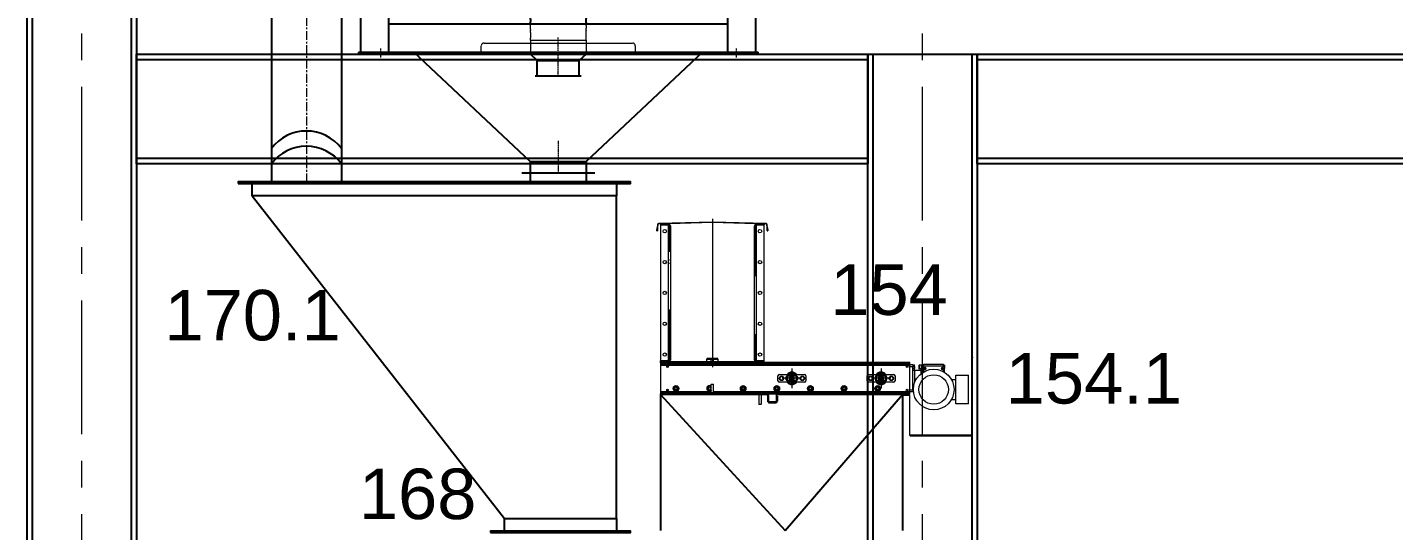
# Model space of a CAD drawing. Header units: millimetres. Extents: x 3220 to 226993, y 817 to 176024.
# Drawn here: x 76428 to 81305, y 43443 to 45237 of the extents above; entities that cross this region are included whole.
import ezdxf

# ---------------------------------------------------------------- set-up
doc = ezdxf.new("R2010")
doc.units = ezdxf.units.MM
for name, pattern in [('AXES', [50.8, 31.75, -6.35, 6.35, -6.35]), ('center_short', [6.875, 4.75, -0.875, 0.375, -0.875]), ('DASHED', [15, 7, -8]), ('hidden_short', [3.125, 2.25, -0.875])]:
    doc.linetypes.add(name, pattern=pattern)
for name, color, linetype, lineweight in [('Axe', 1, 'AXES', 9), ('MACHINE-AXIS', 1, 'center_short', 18), ('MACHINE-HID', 4, 'hidden_short', 18)]:
    doc.layers.add(name, color=color, linetype=linetype, lineweight=lineweight)
for name, color, linetype, lineweight, true_color in [('Mittellinie(DIN)', 7, 'Continuous', 25, 0x3f3f3f), ('Sichtbare Kanten(DIN)', 7, 'Continuous', 50, 0x3f3f3f), ('Sichtbare tangentiale Kanten(DIN)', 7, 'Continuous', 50, 0x3f3f3f), ('Verdeckte Kanten(DIN)', 7, 'DASHED', 35, 0x3f3f3f)]:
    doc.layers.add(name, color=color, linetype=linetype, lineweight=lineweight, true_color=true_color)
doc.layers.add('Repère', color=76, linetype='Continuous')
doc.styles.get("Standard").update_dxf_attribs({"font": 'arial.ttf'})

# ---------------------------------------------------------------- blocks, each defined once
blk = doc.blocks.new('section 9-7')
for points in [[(195, 31980), (195, 21020), (-195, 21020), (-195, 31980)], [(-176, 21020), (-176, 31980), (176, 31980), (176, 21020)], [(2805, 25610), (195, 25610), (195, 26000), (2805, 26000)], [(3195, 26000), (3195, 21020), (2805, 21020), (2805, 26000)], [(2824, 21020), (2824, 26000), (3176, 26000), (3176, 21020)], [(5805, 25610), (3195, 25610), (3195, 26000), (5805, 26000)], [(195, 25981), (2805, 25981), (2805, 25629), (195, 25629)], [(3195, 25981), (5805, 25981), (5805, 25629), (3195, 25629)]]:
    blk.add_lwpolyline(points, close=True)
at = {"layer": 'Axe', "ltscale": 15}
for p, q in [((3000, -500), (3000, 32505.5)), ((0, -500), (0, 32000))]:
    blk.add_line(p, q, dxfattribs=at)
blk = doc.blocks.new('TKF 300 2000 R')
at = {"layer": 'Mittellinie(DIN)', "color": 1, "lineweight": 0, "ltscale": 23.990969}
blk.add_line((0, 514), (0, -15), dxfattribs=at)
at = {"layer": 'Sichtbare Kanten(DIN)', "color": 5, "lineweight": 0}
for p, q in [((-196.2, 493.3), (-197.3, 481.1)), ((-194.2, 493.2), (-195.3, 480.9)), ((-0.1, 502), (-192.3, 497)), ((-0.1, 500), (-192.3, 495)), ((-185, 495), (-156, 495)), ((-185, 495), (-185, 492)), ((-185, 492), (-156, 492)), ((-185, 491.9), (-156, 491.9)), ((-185, 491.9), (-185, 7.1)), ((-156, 495), (-156, 492)), ((-156, 491.9), (-156, 489)), ((-156, 489), (-150, 489)), ((-150, 489), (-150, 10)), ((192.3, 497), (0.1, 502)), ((192.3, 495), (0.1, 500)), ((156, 489), (150, 489)), ((150, 10), (150, 489)), ((156, 495), (185, 495)), ((156, 495), (156, 492)), ((156, 492), (185, 492)), ((156, 489), (156, 491.9)), ((156, 491.9), (185, 491.9)), ((185, 495), (185, 492)), ((185, 7.1), (185, 491.9)), ((195.3, 480.9), (194.2, 493.2)), ((197.3, 481.1), (196.2, 493.3)), ((-198.2, 471.1), (-197.3, 481.1)), ((-198.2, 471.1), (-196.2, 470.9)), ((-195.3, 480.9), (-196.2, 470.9)), ((196.2, 470.9), (195.3, 480.9)), ((196.2, 470.9), (198.2, 471.1)), ((197.3, 481.1), (198.2, 471.1)), ((-156, 7.1), (-185, 7.1)), ((-185, 7), (-156, 7)), ((-185, 4), (-185, 7)), ((-185, 4), (-156, 4)), ((185, 4), (-185, 4)), ((-185, 0), (-185, 4)), ((-156, 10), (-156, 7.1)), ((-156, 10), (-150, 10)), ((-156, 4), (-156, 7)), ((20, 16), (-20, 16)), ((-20, 16), (-20, 13.3)), ((-20, 13.3), (20, 13.3)), ((-20, 4), (-20, 13.3)), ((20, 4), (-20, 4)), ((20, 13.3), (20, 16)), ((20, 13.3), (20, 4)), ((156, 10), (150, 10)), ((156, 7.1), (156, 10)), ((185, 7.1), (156, 7.1)), ((156, 7), (185, 7)), ((156, 4), (156, 7)), ((156, 4), (185, 4)), ((185, 4), (185, 7)), ((185, 0), (185, 4)), ((-185, 0), (185, 0))]:
    blk.add_line(p, q, dxfattribs=at)
for centre in [(-170, 469.5), (170, 469.5), (-170, 359.5), (170, 359.5), (-170, 249.5), (170, 249.5), (-170, 139.5), (170, 139.5), (-170, 29.5), (170, 29.5)]:
    blk.add_circle(centre, 6, dxfattribs=at)
for centre, radius, start, end in [((-192.2, 493), 4, 91.5, 175), ((-192.2, 493), 2, 91.5, 175), ((-156, 489), 6, 0, 90), ((-156, 489), 3, 0, 90), ((0, 498), 4, 88.5, 91.5), ((0, 498), 2, 88.5, 91.5), ((156, 489), 6, 90, 180), ((156, 489), 3, 90, 180), ((192.2, 493), 4, 5, 88.5), ((192.2, 493), 2, 5, 88.5), ((-156, 10), 6, 270, 0), ((-156, 10), 3, 270, 0), ((156, 10), 6, 180, 270), ((156, 10), 3, 180, 270)]:
    blk.add_arc(centre, radius, start, end, dxfattribs=at)
at = {"layer": 'Sichtbare tangentiale Kanten(DIN)', "color": 5, "lineweight": 0}
for p, q in [((-194.2, 493.2), (-196.2, 493.3)), ((-192.3, 495), (-192.3, 497)), ((-156, 10), (-156, 489)), ((-0.1, 500), (-0.1, 502)), ((0.1, 500), (0.1, 502)), ((156, 489), (156, 10)), ((192.3, 495), (192.3, 497)), ((194.2, 493.2), (196.2, 493.3)), ((-195.3, 480.9), (-197.3, 481.1)), ((197.3, 481.1), (195.3, 480.9))]:
    blk.add_line(p, q, dxfattribs=at)
at = {"layer": 'Verdeckte Kanten(DIN)', "color": 5, "lineweight": 0, "ltscale": 0.571309}
for p, q in [((-176, 492), (-176, 495)), ((-164, 492), (-164, 495)), ((164, 492), (164, 495)), ((176, 492), (176, 495)), ((-150, 366), (-153, 366)), ((-150, 354), (-153, 354)), ((150, 366), (153, 366)), ((150, 354), (153, 354)), ((-176, 7), (-176, 4)), ((-164, 7), (-164, 4)), ((164, 7), (164, 4)), ((176, 7), (176, 4))]:
    blk.add_line(p, q, dxfattribs=at)
at = {"layer": 'Verdeckte Kanten(DIN)', "color": 5, "lineweight": 0, "ltscale": 0.38097}
for p, q in [((-175, 495.5), (-175, 497.5)), ((-165, 495.7), (-165, 497.7)), ((165, 495.7), (165, 497.7)), ((175, 495.5), (175, 497.5))]:
    blk.add_line(p, q, dxfattribs=at)
at = {"layer": 'Verdeckte Kanten(DIN)', "color": 5, "lineweight": 0, "ltscale": 25.748535}
for p, q in [((-153, 10), (-153, 489)), ((153, 489), (153, 10))]:
    blk.add_line(p, q, dxfattribs=at)
at = {"layer": 'Verdeckte Kanten(DIN)', "color": 5, "lineweight": 0, "ltscale": 0.761779}
for p, q in [((-175, 0), (-175, 4)), ((-165, 0), (-165, 4)), ((-5, 0), (-5, 4)), ((5, 0), (5, 4)), ((165, 0), (165, 4)), ((175, 0), (175, 4))]:
    blk.add_line(p, q, dxfattribs=at)
at = {"layer": 'Verdeckte Kanten(DIN)', "color": 5, "lineweight": 0, "ltscale": 1.104296}
for p, q in [((-4.5, 11.9), (-8.6, 16)), ((4.5, 11.9), (8.6, 16))]:
    blk.add_line(p, q, dxfattribs=at)
at = {"layer": 'Verdeckte Kanten(DIN)', "color": 5, "lineweight": 0, "ltscale": 2.692601}
blk.add_line((-4.5, 11.9), (4.5, 11.9), dxfattribs=at)
at = {"layer": 'Verdeckte Kanten(DIN)', "color": 5, "lineweight": 0, "ltscale": 1.50461}
for p, q in [((-4.5, 4), (-4.5, 11.9)), ((4.5, 4), (4.5, 11.9))]:
    blk.add_line(p, q, dxfattribs=at)
blk = doc.blocks.new('102 g')
blk.add_blockref('TKF 300 2000 R', (0, 0))
blk = doc.blocks.new('126 gaine')
blk.add_blockref('102 g', (0, 0))
blk = doc.blocks.new('154 gaine')
blk.add_blockref('126 gaine', (0, 0))
blk = doc.blocks.new('300x650 for TKF 300 F')
at = {"layer": 'Sichtbare Kanten(DIN)', "color": 6, "lineweight": 0}
for p, q in [((-605, 98), (-600, 98)), ((-605, 98), (-605, 95)), ((-600, 95), (-600, 98)), ((-600, 98), (-90, 98)), ((-90, 98), (-85, 98)), ((-90, 98), (-90, 95)), ((-85, 95), (-85, 98)), ((138.5, 115.5), (137, 115.5)), ((137, 112.5), (137, 115.5)), ((137, 112.5), (138.5, 112.5)), ((137, 112.5), (137, -161.5)), ((138.5, 115.5), (138.5, 112.5)), ((138.5, -161.5), (138.5, 112.5)), ((-975, 95), (-970, 95)), ((-975, 95), (-975, 91)), ((-970, 91), (-975, 91)), ((-975, 91), (-975, 87)), ((-975, 87), (-85, 87)), ((-975, 87), (-975, -7)), ((-970, 91), (-970, 95)), ((-970, 95), (-90, 95)), ((-970, 91), (-90, 91)), ((-600, 95), (-90, 95)), ((-551, 53.5), (-461, 53.5)), ((-518.5, 49.5), (-493.5, 49.5)), ((-506, 74.5), (-506, 5.5)), ((-233, 53.5), (-143, 53.5)), ((-200.5, 49.5), (-175.5, 49.5)), ((-188, 74.5), (-188, 5.5)), ((-97, 84.2), (-94.2, 84.2)), ((-94.2, 84.2), (-93.5, 84.6)), ((-90, 95), (-90, 91)), ((-90, 95), (-85, 95)), ((-85, 95), (-90, 95)), ((-85, 91), (-90, 91)), ((-85, 91), (-85, 95)), ((-85, 87), (-85, 91)), ((-75, 87.5), (-85, 87.5)), ((-85, -7), (-85, 87)), ((-85, 82.5), (-75, 82.5)), ((-75, 87.5), (-75, 82.5)), ((-75, 87.5), (-68, 87.5)), ((-75, -2.5), (-75, 82.5)), ((-75, 81.9), (-68, 81.9)), ((-68, 75.6), (-75, 75.6)), ((-68, 67.7), (-75, 67.7)), ((-75, 12.3), (-75, 67.7)), ((-68, 81.9), (-68, 87.5)), ((-68, 81.9), (-68, 75.6)), ((-68, 67.7), (-68, 75.6)), ((-68, 69), (-45, 69)), ((-68, 67.7), (-68, 25.1)), ((-53, 85.7), (-53, 74.3)), ((-52.2, 86.5), (-52.2, 73.5)), ((-45, 86.5), (-52.2, 86.5)), ((-45, 73.5), (-52.2, 73.5)), ((-39, 87), (-45, 87)), ((-45, 86.3), (-45, 87)), ((-45, 86.3), (-45, 75.1)), ((-39, 86.3), (-45, 86.3)), ((-45, 75.1), (-45, 72.3)), ((-39, 75.1), (-45, 75.1)), ((-39, 72.3), (-45, 72.3)), ((-45, 56.8), (-45, 72.3)), ((-35.5, 87), (-39, 87)), ((-39, 86.3), (-39, 87)), ((-39, 86.3), (-39, 75.1)), ((-39, 75.3), (-26.5, 75.3)), ((-39, 75.1), (-39, 72.3)), ((-35.5, 90), (35.5, 90)), ((-35.5, 85), (-35.5, 90)), ((-35.5, 85), (35.5, 85)), ((-35.5, 78.5), (-35.5, 85)), ((-35.5, 78.5), (-30, 78.5)), ((-35.5, 65), (-35.5, 71.5)), ((-30, 71.5), (-35.5, 71.5)), ((-35.5, 63.2), (-35.5, 65)), ((-35.5, 65), (-32.1, 65)), ((26.5, 75.3), (39, 75.3)), ((30, 78.5), (35.5, 78.5)), ((35.5, 71.5), (30, 71.5)), ((32.1, 65), (35.5, 65)), ((35.5, 85), (35.5, 90)), ((39, 87), (35.5, 87)), ((35.5, 78.5), (35.5, 85)), ((35.5, 65), (35.5, 71.5)), ((35.5, 63.2), (35.5, 65)), ((39, 87), (39, 75.3)), ((39, 61.1), (39, 75.3)), ((78.7, 51.5), (124, 51.5)), ((78.7, -51.5), (78.7, 51.5)), ((124, -51.5), (124, 51.5)), ((-793.2, 19.2), (-794, 18.5)), ((-786, 18.5), (-794, 18.5)), ((-794, -11), (-794, 18.5)), ((-793.2, 19.2), (-786.8, 19.2)), ((-786.8, 19.2), (-786, 18.5)), ((-786, -11), (-786, 18.5)), ((-556, 31.5), (-556, 48.5)), ((-461, 26.5), (-551, 26.5)), ((-471.5, 40), (-540.5, 40)), ((-493.5, 30.5), (-518.5, 30.5)), ((-506.6, 35.8), (-506.6, 36.4)), ((-505.4, 36.4), (-505.4, 35.8)), ((-456, 48.5), (-456, 31.5)), ((-238, 31.5), (-238, 48.5)), ((-143, 26.5), (-233, 26.5)), ((-153.5, 40), (-222.5, 40)), ((-175.5, 30.5), (-200.5, 30.5)), ((-188.6, 35.8), (-188.6, 36.4)), ((-187.4, 36.4), (-187.4, 35.8)), ((-138, 48.5), (-138, 31.5)), ((-75, 12.3), (-71.5, 12.3)), ((-75, 4.4), (-72.4, 4.4)), ((62.9, 36), (78.7, 36)), ((-975, -7), (-794, -7)), ((-975, -7), (-975, -11)), ((-975, -11), (-970, -11)), ((-975, -11), (-975, -15)), ((-596, -15), (-975, -15)), ((-975, -18), (-975, -15)), ((-975, -18), (-596, -18)), ((-970, -15), (-970, -11)), ((-970, -11), (-90, -11)), ((-970, -15), (-90, -15)), ((-786, -7), (-85, -7)), ((-623.2, -18.2), (-624, -19)), ((-616, -19), (-624, -19)), ((-624, -19), (-624, -52.5)), ((-623.2, -18.2), (-616.8, -18.2)), ((-616.8, -18.2), (-616, -19)), ((-616, -19), (-616, -52.5)), ((-593, -21), (-593, -44)), ((-590, -44), (-593, -44)), ((-561, -13), (-591, -13)), ((-591, -13), (-591, -43)), ((-591, -43), (-561, -43)), ((-590, -21), (-590, -44)), ((-590, -44), (-564, -44)), ((-590, -44), (-590, -47)), ((-590, -47), (-564, -47)), ((-564, -47), (-564, -44)), ((-561, -43), (-561, -13)), ((-557, -18), (-561, -18)), ((-558, -24), (-561, -24)), ((-561, -24), (-561, -41)), ((-561, -41), (-558, -41)), ((-558, -24), (-558, -41)), ((-557, -18), (-557, -15)), ((-557, -15), (-90, -15)), ((-557, -18), (-90, -18)), ((-111.5, -18), (-111.5, -19.5)), ((-108.5, -19.5), (-111.5, -19.5)), ((-108.5, -19.5), (-108.5, -18)), ((-88, -18), (-108.5, -18)), ((-108.5, -19.5), (-88, -19.5)), ((-94.2, -4.2), (-97, -4.2)), ((-94.2, -4.2), (-93.5, -4.6)), ((-90, -11), (-90, -15)), ((-90, -11), (-85, -11)), ((-85, -15), (-90, -15)), ((-90, -15), (-85, -15)), ((-90, -15), (-90, -18)), ((-85, -18), (-88, -18)), ((-86.5, -21), (-86.5, -161.5)), ((-75, -2.5), (-85, -2.5)), ((-85, -11), (-85, -7)), ((-85, -7.5), (-75, -7.5)), ((-85, -15), (-85, -11)), ((-85, -18), (-85, -15)), ((-85, -161.5), (-85, -21)), ((-72.5, -1.9), (-75, -1.9)), ((-75, -2.5), (-75, -7.5)), ((-72.1, -7.5), (-75, -7.5)), ((78.7, -36.1), (62.9, -36.1)), ((-624, -52.5), (-616, -52.5)), ((-623.2, -53.2), (-624, -52.5)), ((-616.8, -53.2), (-623.2, -53.2)), ((-616.8, -53.2), (-616, -52.5)), ((124, -51.5), (78.7, -51.5)), ((135.5, -163), (-83.5, -163)), ((-83.5, -164.5), (135.5, -164.5))]:
    blk.add_line(p, q, dxfattribs=at)
for centre, radius in [((-950, 82), 3), ((-95, 82), 3), ((0, 0), 72.5), ((0, 0), 52.5), ((-950, -2), 3), ((-920, 4), 10), ((-920, 4), 7.8), ((-920, 4), 5), ((-920, 4), 4.08), ((-800, 4), 5), ((-800, 4), 4.08), ((-680, 4), 10), ((-680, 4), 7.8), ((-680, 4), 5), ((-680, 4), 4.08), ((-560, 4), 10), ((-560, 4), 7.8), ((-560, 4), 5), ((-560, 4), 4.08), ((-543, 40), 8), ((-506, 40), 6), ((-506, 40), 5.39), ((-506, 40), 5.3), ((-506, 40), 4.45), ((-506, 40), 4.2), ((-469, 40), 8), ((-440, 4), 10), ((-440, 4), 7.8), ((-440, 4), 5), ((-440, 4), 4.08), ((-320, 4), 10), ((-320, 4), 7.8), ((-320, 4), 5), ((-320, 4), 4.08), ((-225, 40), 8), ((-200, 4), 10), ((-200, 4), 7.8), ((-200, 4), 5), ((-200, 4), 4.08), ((-188, 40), 6), ((-188, 40), 5.39), ((-188, 40), 5.3), ((-188, 40), 4.45), ((-188, 40), 4.2), ((-151, 40), 8), ((-95, -2), 3)]:
    blk.add_circle(centre, radius, dxfattribs=at)
for centre, radius, start, end in [((-551, 48.5), 5, 90, 180), ((-518.5, 40), 9.5, 90, 270), ((-506, 40), 17.8, 149.3519, 210.6481), ((-506, 40), 22, 37.8529, 142.1471), ((-506, 40), 16.8, 145.8542, 214.1458), ((-506, 40), 17.8, 49.3257, 130.6743), ((-506, 40), 16.8, 53.7041, 126.2959), ((-493.5, 40), 9.5, 270, 90), ((-506, 40), 16.8, 325.8542, 34.1458), ((-506, 40), 17.8, 329.3519, 30.6481), ((-461, 48.5), 5, 0, 90), ((-233, 48.5), 5, 90, 180), ((-200.5, 40), 9.5, 90, 270), ((-188, 40), 17.8, 149.3519, 210.6481), ((-188, 40), 22, 37.8529, 142.1471), ((-188, 40), 16.8, 145.8542, 214.1458), ((-188, 40), 17.8, 49.3257, 130.6743), ((-188, 40), 16.8, 53.7041, 126.2959), ((-175.5, 40), 9.5, 270, 90), ((-188, 40), 16.8, 325.8542, 34.1458), ((-188, 40), 17.8, 329.3519, 30.6481), ((-143, 48.5), 5, 0, 90), ((-52.2, 85.7), 0.8, 90, 180), ((-52.2, 74.3), 0.8, 180, 270), ((-30, 75), 3.5, 270, 90), ((30, 75), 3.5, 90, 270), ((-800, 4), 10, 53.1301, 306.8699), ((-800, 4), 7.8, 39.7151, 320.2849), ((-551, 31.5), 5, 180, 270), ((-543, 40), 6.5, 128.0036, 188.0036), ((-543, 40), 6.5, 188.0036, 248.0036), ((-543, 40), 6.5, 68.0036, 128.0036), ((-543, 40), 6.5, 248.0036, 308.0036), ((-543, 40), 6.5, 8.0036, 68.0036), ((-543, 40), 6.5, 308.0036, 8.0036), ((-506, 40), 22, 217.8529, 322.1471), ((-506, 40), 17.8, 229.3257, 310.6743), ((-506, 40), 16.8, 233.7041, 306.2959), ((-506, 40), 8.5, 120, 180), ((-506, 40), 8.5, 180, 240), ((-506, 40), 8.5, 60, 120), ((-506, 40), 8.5, 240, 300), ((-506, 40), 3.9, 278.8499, 261.1501), ((-506, 36.4), 0.6, 0, 180), ((-506, 40), 8.5, 0, 60), ((-506, 40), 8.5, 300, 0), ((-469, 40), 6.5, 132.7032, 192.7032), ((-469, 40), 6.5, 192.7032, 252.7032), ((-469, 40), 6.5, 72.7032, 132.7032), ((-469, 40), 6.5, 252.7032, 312.7032), ((-469, 40), 6.5, 12.7032, 72.7032), ((-469, 40), 6.5, 312.7032, 12.7032), ((-461, 31.5), 5, 270, 0), ((-233, 31.5), 5, 180, 270), ((-225, 40), 6.5, 128.0036, 188.0036), ((-225, 40), 6.5, 188.0036, 248.0036), ((-225, 40), 6.5, 68.0036, 128.0036), ((-225, 40), 6.5, 248.0036, 308.0036), ((-225, 40), 6.5, 8.0036, 68.0036), ((-225, 40), 6.5, 308.0036, 8.0036), ((-188, 40), 22, 217.8529, 322.1471), ((-188, 40), 17.8, 229.3257, 310.6743), ((-188, 40), 16.8, 233.7041, 306.2959), ((-188, 40), 8.5, 120, 180), ((-188, 40), 8.5, 180, 240), ((-188, 40), 8.5, 60, 120), ((-188, 40), 8.5, 240, 300), ((-188, 40), 3.9, 278.8499, 261.1501), ((-188, 36.4), 0.6, 0, 180), ((-188, 40), 8.5, 0, 60), ((-188, 40), 8.5, 300, 0), ((-151, 40), 6.5, 132.7032, 192.7032), ((-151, 40), 6.5, 192.7032, 252.7032), ((-151, 40), 6.5, 72.7032, 132.7032), ((-151, 40), 6.5, 252.7032, 312.7032), ((-151, 40), 6.5, 12.7032, 72.7032), ((-151, 40), 6.5, 312.7032, 12.7032), ((-143, 31.5), 5, 270, 0), ((-596, -21), 6, 0, 90), ((-596, -21), 3, 0, 90), ((-564, -41), 6, 270, 0), ((-564, -41), 3, 270, 0), ((-88, -21), 3, 0, 90), ((-88, -21), 1.5, 0, 90), ((-83.5, -161.5), 3, 180, 270), ((-83.5, -161.5), 1.5, 180, 270), ((135.5, -161.5), 3, 270, 0), ((135.5, -161.5), 1.5, 270, 0)]:
    blk.add_arc(centre, radius, start, end, dxfattribs=at)
for points, weights in [([(-506.5, 49.5), (-508.5, 48.4), (-510.2, 47.4)], [1.02164790776, 1.04052166837, 1]), ([(-501.7, 47.4), (-503.5, 48.4), (-505.4, 49.5)], [1, 1.04052166837, 1.02164790776]), ([(-188.5, 49.5), (-190.5, 48.4), (-192.2, 47.4)], [1.02164790776, 1.04052166837, 1]), ([(-183.7, 47.4), (-185.5, 48.4), (-187.4, 49.5)], [1, 1.04052166837, 1.02164790776]), ([(-96.5, 84.6), (-95.5, 84.6), (-94.4, 84.9)], [1.076740384, 1.07212332013, 1.03255331883]), ([(-928.5, 8.9), (-924.2, 11.4), (-920, 13.8)], [1, 1.15470053838, 1]), ([(-928.5, -0.9), (-928.5, 4), (-928.5, 8.9)], [1, 1.15470053838, 1]), ([(-920, 13.8), (-915.7, 11.4), (-911.5, 8.9)], [1, 1.15470053838, 1]), ([(-911.5, 8.9), (-911.5, 4), (-911.5, -0.9)], [1, 1.15470053838, 1]), ([(-808.5, 8.9), (-804.2, 11.4), (-800, 13.8)], [1, 1.15470053838, 1]), ([(-808.5, -0.9), (-808.5, 4), (-808.5, 8.9)], [1, 1.15470053838, 1]), ([(-800, 13.8), (-796.8, 12), (-794, 10.3)], [1, 1.11119240463, 1.06254372562]), ([(-688.5, 8.9), (-684.2, 11.4), (-680, 13.8)], [1, 1.15470053838, 1]), ([(-688.5, -0.9), (-688.5, 4), (-688.5, 8.9)], [1, 1.15470053838, 1]), ([(-680, 13.8), (-675.7, 11.4), (-671.5, 8.9)], [1, 1.15470053838, 1]), ([(-671.5, 8.9), (-671.5, 4), (-671.5, -0.9)], [1, 1.15470053838, 1]), ([(-568.5, 8.9), (-564.2, 11.4), (-560, 13.8)], [1, 1.15470053838, 1]), ([(-568.5, -0.9), (-568.5, 4), (-568.5, 8.9)], [1, 1.15470053838, 1]), ([(-560, 13.8), (-555.8, 11.4), (-551.5, 8.9)], [1, 1.15470053838, 1]), ([(-551.5, 8.9), (-551.5, 4), (-551.5, -0.9)], [1, 1.15470053838, 1]), ([(-549.9, 42.8), (-548.3, 44), (-547, 45.1)], [1, 1.0379548493, 1]), ([(-549.4, 39.1), (-549.6, 40.8), (-549.9, 42.8)], [1, 1.0379548493, 1]), ([(-548.9, 35.4), (-549.1, 37.4), (-549.4, 39.1)], [1, 1.0379548493, 1]), ([(-545.4, 34), (-547, 34.6), (-548.9, 35.4)], [1, 1.0379548493, 1]), ([(-547, 45.1), (-545.6, 46.2), (-544, 47.4)], [1, 1.0379548493, 1]), ([(-541.9, 32.6), (-543.8, 33.3), (-545.4, 34)], [1, 1.0379548493, 1]), ([(-544, 47.4), (-542.1, 46.7), (-540.5, 46)], [1, 1.0379548493, 1]), ([(-539, 34.9), (-540.3, 33.8), (-541.9, 32.6)], [1, 1.0379548493, 1]), ([(-540.5, 46), (-538.9, 45.4), (-537, 44.6)], [1, 1.0379548493, 1]), ([(-536, 37.2), (-537.6, 36), (-539, 34.9)], [1, 1.0379548493, 1]), ([(-537, 44.6), (-536.8, 42.6), (-536.5, 40.9)], [1, 1.0379548493, 1]), ([(-536.5, 40.9), (-536.3, 39.2), (-536, 37.2)], [1, 1.0379548493, 1]), ([(-510.2, 47.4), (-512.2, 46.2), (-514.5, 44.9)], [1, 1.04596848978, 1.01550081983]), ([(-514.5, 44.9), (-514.5, 42.3), (-514.5, 40)], [1.01550081983, 1.04596848978, 1]), ([(-514.5, 40), (-514.5, 37.7), (-514.5, 35.1)], [1, 1.04596848978, 1.01550081983]), ([(-514.5, 35.1), (-512.2, 33.8), (-510.2, 32.6)], [1.01550081983, 1.04596848978, 1]), ([(-510.2, 32.6), (-508.5, 31.6), (-506.5, 30.5)], [1, 1.04052166837, 1.02164790776]), ([(-505.4, 30.5), (-503.5, 31.6), (-501.7, 32.6)], [1.02164790776, 1.04052166837, 1]), ([(-497.5, 44.9), (-499.7, 46.2), (-501.7, 47.4)], [1.01550081983, 1.04596848978, 1]), ([(-501.7, 32.6), (-499.7, 33.8), (-497.5, 35.1)], [1, 1.04596848978, 1.01550081983]), ([(-497.5, 40), (-497.5, 42.3), (-497.5, 44.9)], [1, 1.04596848978, 1.01550081983]), ([(-497.5, 35.1), (-497.5, 37.7), (-497.5, 40)], [1.01550081983, 1.04596848978, 1]), ([(-476.1, 42.2), (-474.6, 43.6), (-473.4, 44.8)], [1, 1.0379548493, 1]), ([(-475.3, 38.6), (-475.7, 40.3), (-476.1, 42.2)], [1, 1.0379548493, 1]), ([(-474.5, 34.9), (-474.9, 36.9), (-475.3, 38.6)], [1, 1.0379548493, 1]), ([(-470.9, 33.8), (-472.6, 34.3), (-474.5, 34.9)], [1, 1.0379548493, 1]), ([(-473.4, 44.8), (-472.1, 46), (-470.6, 47.3)], [1, 1.0379548493, 1]), ([(-467.3, 32.7), (-469.2, 33.3), (-470.9, 33.8)], [1, 1.0379548493, 1]), ([(-470.6, 47.3), (-468.7, 46.7), (-467, 46.2)], [1, 1.0379548493, 1]), ([(-464.5, 35.2), (-465.8, 34), (-467.3, 32.7)], [1, 1.0379548493, 1]), ([(-467, 46.2), (-465.4, 45.7), (-463.4, 45.1)], [1, 1.0379548493, 1]), ([(-461.8, 37.8), (-463.3, 36.4), (-464.5, 35.2)], [1, 1.0379548493, 1]), ([(-463.4, 45.1), (-463, 43.1), (-462.6, 41.4)], [1, 1.0379548493, 1]), ([(-462.6, 41.4), (-462.2, 39.7), (-461.8, 37.8)], [1, 1.0379548493, 1]), ([(-448.5, 8.9), (-444.2, 11.4), (-440, 13.8)], [1, 1.15470053838, 1]), ([(-448.5, -0.9), (-448.5, 4), (-448.5, 8.9)], [1, 1.15470053838, 1]), ([(-440, 13.8), (-435.8, 11.4), (-431.5, 8.9)], [1, 1.15470053838, 1]), ([(-431.5, 8.9), (-431.5, 4), (-431.5, -0.9)], [1, 1.15470053838, 1]), ([(-328.5, 8.9), (-324.2, 11.4), (-320, 13.8)], [1, 1.15470053838, 1]), ([(-328.5, -0.9), (-328.5, 4), (-328.5, 8.9)], [1, 1.15470053838, 1]), ([(-320, 13.8), (-315.8, 11.4), (-311.5, 8.9)], [1, 1.15470053838, 1]), ([(-311.5, 8.9), (-311.5, 4), (-311.5, -0.9)], [1, 1.15470053838, 1]), ([(-231.9, 42.8), (-230.3, 44), (-229, 45.1)], [1, 1.0379548493, 1]), ([(-231.4, 39.1), (-231.6, 40.8), (-231.9, 42.8)], [1, 1.0379548493, 1]), ([(-230.9, 35.4), (-231.1, 37.4), (-231.4, 39.1)], [1, 1.0379548493, 1]), ([(-227.4, 34), (-229, 34.6), (-230.9, 35.4)], [1, 1.0379548493, 1]), ([(-229, 45.1), (-227.6, 46.2), (-226, 47.4)], [1, 1.0379548493, 1]), ([(-223.9, 32.6), (-225.8, 33.3), (-227.4, 34)], [1, 1.0379548493, 1]), ([(-226, 47.4), (-224.1, 46.7), (-222.5, 46)], [1, 1.0379548493, 1]), ([(-221, 34.9), (-222.3, 33.8), (-223.9, 32.6)], [1, 1.0379548493, 1]), ([(-222.5, 46), (-220.9, 45.4), (-219, 44.6)], [1, 1.0379548493, 1]), ([(-218, 37.2), (-219.6, 36), (-221, 34.9)], [1, 1.0379548493, 1]), ([(-219, 44.6), (-218.8, 42.6), (-218.5, 40.9)], [1, 1.0379548493, 1]), ([(-218.5, 40.9), (-218.3, 39.2), (-218, 37.2)], [1, 1.0379548493, 1]), ([(-208.5, 8.9), (-204.3, 11.4), (-200, 13.8)], [1, 1.15470053838, 1]), ([(-208.5, -0.9), (-208.5, 4), (-208.5, 8.9)], [1, 1.15470053838, 1]), ([(-200, 13.8), (-195.8, 11.4), (-191.5, 8.9)], [1, 1.15470053838, 1]), ([(-192.2, 47.4), (-194.2, 46.2), (-196.5, 44.9)], [1, 1.04596848978, 1.01550081983]), ([(-196.5, 44.9), (-196.5, 42.3), (-196.5, 40)], [1.01550081983, 1.04596848978, 1]), ([(-196.5, 40), (-196.5, 37.7), (-196.5, 35.1)], [1, 1.04596848978, 1.01550081983]), ([(-196.5, 35.1), (-194.2, 33.8), (-192.2, 32.6)], [1.01550081983, 1.04596848978, 1]), ([(-192.2, 32.6), (-190.5, 31.6), (-188.5, 30.5)], [1, 1.04052166837, 1.02164790776]), ([(-191.5, 8.9), (-191.5, 4), (-191.5, -0.9)], [1, 1.15470053838, 1]), ([(-187.4, 30.5), (-185.5, 31.6), (-183.7, 32.6)], [1.02164790776, 1.04052166837, 1]), ([(-179.5, 44.9), (-181.7, 46.2), (-183.7, 47.4)], [1.01550081983, 1.04596848978, 1]), ([(-183.7, 32.6), (-181.7, 33.8), (-179.5, 35.1)], [1, 1.04596848978, 1.01550081983]), ([(-179.5, 40), (-179.5, 42.3), (-179.5, 44.9)], [1, 1.04596848978, 1.01550081983]), ([(-179.5, 35.1), (-179.5, 37.7), (-179.5, 40)], [1.01550081983, 1.04596848978, 1]), ([(-158.1, 42.2), (-156.6, 43.6), (-155.4, 44.8)], [1, 1.0379548493, 1]), ([(-157.3, 38.6), (-157.7, 40.3), (-158.1, 42.2)], [1, 1.0379548493, 1]), ([(-156.5, 34.9), (-156.9, 36.9), (-157.3, 38.6)], [1, 1.0379548493, 1]), ([(-152.9, 33.8), (-154.6, 34.3), (-156.5, 34.9)], [1, 1.0379548493, 1]), ([(-155.4, 44.8), (-154.1, 46), (-152.6, 47.3)], [1, 1.0379548493, 1]), ([(-149.3, 32.7), (-151.2, 33.3), (-152.9, 33.8)], [1, 1.0379548493, 1]), ([(-152.6, 47.3), (-150.7, 46.7), (-149, 46.2)], [1, 1.0379548493, 1]), ([(-146.5, 35.2), (-147.8, 34), (-149.3, 32.7)], [1, 1.0379548493, 1]), ([(-149, 46.2), (-147.4, 45.7), (-145.4, 45.1)], [1, 1.0379548493, 1]), ([(-143.8, 37.8), (-145.3, 36.4), (-146.5, 35.2)], [1, 1.0379548493, 1]), ([(-145.4, 45.1), (-145, 43.1), (-144.6, 41.4)], [1, 1.0379548493, 1]), ([(-144.6, 41.4), (-144.2, 39.7), (-143.8, 37.8)], [1, 1.0379548493, 1]), ([(-920, -5.8), (-924.2, -3.4), (-928.5, -0.9)], [1, 1.15470053838, 1]), ([(-911.5, -0.9), (-915.7, -3.4), (-920, -5.8)], [1, 1.15470053838, 1]), ([(-800, -5.8), (-804.2, -3.4), (-808.5, -0.9)], [1, 1.15470053838, 1]), ([(-794, -2.4), (-796.8, -4), (-800, -5.8)], [1.06254372562, 1.11119240463, 1]), ([(-680, -5.8), (-684.2, -3.4), (-688.5, -0.9)], [1, 1.15470053838, 1]), ([(-671.5, -0.9), (-675.7, -3.4), (-680, -5.8)], [1, 1.15470053838, 1]), ([(-560, -5.8), (-564.2, -3.4), (-568.5, -0.9)], [1, 1.15470053838, 1]), ([(-551.5, -0.9), (-555.8, -3.4), (-560, -5.8)], [1, 1.15470053838, 1]), ([(-440, -5.8), (-444.2, -3.4), (-448.5, -0.9)], [1, 1.15470053838, 1]), ([(-431.5, -0.9), (-435.8, -3.4), (-440, -5.8)], [1, 1.15470053838, 1]), ([(-320, -5.8), (-324.2, -3.4), (-328.5, -0.9)], [1, 1.15470053838, 1]), ([(-311.5, -0.9), (-315.8, -3.4), (-320, -5.8)], [1, 1.15470053838, 1]), ([(-200, -5.8), (-204.3, -3.4), (-208.5, -0.9)], [1, 1.15470053838, 1]), ([(-191.5, -0.9), (-195.8, -3.4), (-200, -5.8)], [1, 1.15470053838, 1]), ([(-94.4, -4.9), (-95.5, -4.6), (-96.5, -4.6)], [1.03255331883, 1.07212332013, 1.076740384])]:
    blk.add_rational_spline(points, weights, degree=2, dxfattribs=at)
blk = doc.blocks.new('126.1 L')
at = {"lineweight": 0}
blk.add_blockref('300x650 for TKF 300 F', (975, -95), dxfattribs=at)
blk = doc.blocks.new('154.1')
blk.add_blockref('126.1 L', (0, 0))
blk = doc.blocks.new('175.1')
blk.add_blockref('154.1', (0, 0))
blk = doc.blocks.new('LABA002L')
for p, q in [((-125, 1641.4), (-396.8, 1320)), ((0, 1641.4), (-357.4, 1320)), ((-161.5, 1641.4), (161.5, 1641.4)), ((357.4, 1320), (0, 1641.4)), ((125, 1641.4), (396.8, 1320)), ((-671, 1417), (-671, 1342)), ((-647, 1417), (-647, 1342)), ((647, 1417), (647, 1342)), ((671, 1417), (671, 1342)), ((-705, 8), (-705, 1320)), ((-705, 1320), (705, 1320)), ((-671, 1346.2), (-691.5, 1342)), ((-691.5, 1342), (-691.5, 1320)), ((-691.5, 1342), (-626.5, 1342)), ((-647, 1346.2), (-626.5, 1342)), ((-626.5, 1342), (-626.5, 1320)), ((-605, 8), (-605, 1320)), ((-132.5, 1360), (132.5, 1360)), ((-100, 1360), (-93.7, 1320)), ((100, 1360), (93.7, 1320)), ((605, 8), (605, 1320)), ((647, 1346.2), (626.5, 1342)), ((626.5, 1342), (626.5, 1320)), ((626.5, 1342), (691.5, 1342)), ((671, 1346.2), (691.5, 1342)), ((691.5, 1342), (691.5, 1320)), ((705, 8), (705, 1320)), ((-605, 1220), (605, 1220)), ((-574, 1172), (-574, 1220)), ((574, 1172), (574, 1220)), ((-605, 1172), (-574, 1172)), ((-604, 1172), (-604, 562)), ((-584, 562), (-584, 1172)), ((574, 1172), (605, 1172)), ((584, 1172), (584, 562)), ((604, 310), (604, 1172)), ((-503, 1125), (503, 1125)), ((-503, 200), (-503, 1125)), ((-99, 1170), (99, 1170)), ((-99, 1125), (-99, 1170)), ((99, 1170), (99, 1125)), ((503, 200), (503, 1125)), ((-503, 950.8), (503, 950.8)), ((503, 805), (-503, 805)), ((-315, 740), (-315, 200)), ((-315, 740), (315, 740)), ((315, 740), (315, 200)), ((-579, 564.7), (-503, 594.3)), ((503, 594.3), (579, 564.7)), ((-605, 562), (-579, 562)), ((-579, 447), (-579, 564.7)), ((579, 447), (579, 564.7)), ((579, 562), (605, 562)), ((-605, 512), (-579, 512)), ((-605, 502), (-579, 502)), ((-604, 502), (-604, 512)), ((-584, 502), (-584, 512)), ((-230, 528.5), (-230, 411.5)), ((-210, 411.5), (-210, 528.5)), ((210, 528.5), (210, 411.5)), ((230, 411.5), (230, 528.5)), ((579, 512), (605, 512)), ((579, 502), (605, 502)), ((584, 512), (584, 502)), ((-605, 452), (-579, 452)), ((-604, 310), (-604, 452)), ((-584, 452), (-584, 310)), ((-579, 447), (-509, 447)), ((-509, 452), (-503, 452)), ((-509, 447), (-509, 452)), ((509, 452), (503, 452)), ((509, 447), (509, 452)), ((579, 447), (509, 447)), ((579, 452), (605, 452)), ((584, 452), (584, 310)), ((-503, 342.3), (-579, 312.7)), ((503, 342.3), (579, 312.7)), ((-605, 310), (-579, 310)), ((-579, 195), (-579, 312.7)), ((579, 195), (579, 312.7)), ((579, 310), (605, 310)), ((-605, 260), (-579, 260)), ((-605, 250), (-579, 250)), ((-604, 250), (-604, 260)), ((-584, 250), (-584, 260)), ((579, 260), (605, 260)), ((579, 250), (605, 250)), ((584, 260), (584, 250)), ((604, 250), (604, 260)), ((-605, 200), (-579, 200)), ((-509, 200), (509, 200)), ((-509, 195), (-509, 200)), ((-99, 200), (-99, 150)), ((-99, 200), (-77, 150)), ((77, 150), (99, 200)), ((99, 150), (99, 200)), ((509, 195), (509, 200)), ((605, 200), (579, 200)), ((-579, 195), (-509, 195)), ((-99, 150), (99, 150)), ((509, 195), (579, 195)), ((605, 108), (-605, 108)), ((-713, 8), (-713, 0)), ((-713, 8), (713, 8)), ((-713, 0), (-597, 0)), ((-597, 0), (-597, 8)), ((-515, 8), (-100, -382)), ((-275, 0), (-275, 8)), ((100, -382), (515, 8)), ((275, 8), (275, 0)), ((597, 8), (597, 0)), ((597, 0), (713, 0)), ((713, 0), (713, 8)), ((275, 0), (-275, 0)), ((-75, -22), (-99, 0)), ((-75, -22), (75, -22)), ((-75, -77), (-75, -22)), ((99, 0), (75, -22)), ((75, -77), (75, -22)), ((-82, -77), (82, -77)), ((-100, -382), (100, -382)), ((-100, -382), (-100, -422)), ((100, -382), (100, -422)), ((-130, -422), (130, -422))]:
    blk.add_line(p, q)
for centre, major_axis, start_param, end_param in [((-659, 1417), (8.49, 8.49), 5.497787, 8.63938), ((659, 1417), (8.49, 8.49), 5.497787, 8.63938), ((-220, 528.5), (-7.07, 7.07), 3.926991, 7.068583), ((220, 528.5), (-7.07, 7.07), 3.926991, 7.068583), ((-220, 411.5), (7.07, 7.07), 2.356194, 5.497787), ((220, 411.5), (7.07, 7.07), 2.356194, 5.497787), ((16.8, 127.1), (83.4, 83.4), 2.184857, 2.196605), ((95.4, 113.5), (-139.8, 139.8), 0.60704, 0.614061), ((485.9, 43.1), (-420.4, 420.4), 0.604702, 0.60704), ((-485.9, 43.1), (420.4, 420.4), 5.676145, 5.678483), ((-95.4, 113.5), (139.8, 139.8), 5.669124, 5.676145), ((-16.8, 127.1), (-83.4, 83.4), 4.08658, 4.098328), ((-56.7, 137.6), (-30.9, 30.9), 0.690041, 0.721353), ((-62.9, 138), (26.6, 26.6), 2.292149, 2.328483), ((-67.5, 138.2), (23.3, 23.3), 2.328483, 2.369819), ((-70.9, 138.1), (20.9, 20.9), 2.369819, 2.465558), ((-48.3, 136.8), (36.9, 36.9), 2.234521, 2.260837), ((-55.5, 139.8), (-31.8, 31.8), 0.894761, 0.927443), ((-36.1, 135.3), (45.6, 45.6), 2.213134, 2.234521), ((-47.8, 140.9), (37.4, 37.4), 2.49824, 2.526199), ((-17.1, 132.6), (-59.1, 59.1), 0.625809, 0.642338), ((29.8, 154.2), (-93.1, 93.1), 0.955403, 0.966658), ((18.1, 91.9), (84.1, 84.1), 2.208973, 2.220687), ((113.2, 169.5), (-153, 153), 0.966658, 0.973514), ((166.7, 69.9), (-190.3, 190.3), 0.632998, 0.638177), ((-318.8, 87.6), (-158, 158), 4.10695, 4.113589), ((-1127.2, 268.6), (-735.4, 735.4), 3.774591, 3.775931), ((-226.6, 131.7), (-91.2, 91.2), 3.77447, 3.785261), ((-184, 112.1), (61, 61), 5.660604, 5.677747), ((-218.1, 130.5), (85.1, 85.1), 5.356058, 5.367596), ((-151.1, 117.5), (-37.5, 37.5), 4.061979, 4.089808), ((-155.8, 122.4), (-40.7, 40.7), 3.7968, 3.820854), ((-136.2, 119.6), (26.9, 26.9), 5.59409, 5.632775), ((-153.5, 122.1), (-39.1, 39.1), 3.820854, 3.845839), ((-127.7, 120.4), (20.8, 20.8), 5.544396, 5.59409), ((-134.8, 120.6), (-25.8, 25.8), 3.845839, 3.88352), ((-125, 120.5), (18.9, 18.9), 5.493034, 5.544396), ((-133.7, 120.6), (-25.1, 25.1), 3.88352, 3.922238), ((127.7, 120.4), (-20.8, 20.8), 0.689095, 0.738789), ((125, 120.5), (-18.9, 18.9), 0.738789, 0.790151), ((133.7, 120.6), (25.1, 25.1), 2.360947, 2.399666), ((134.8, 120.6), (25.8, 25.8), 2.399666, 2.437346), ((136.2, 119.6), (26.9, 26.9), 2.221207, 2.259891), ((153.5, 122.1), (39.1, 39.1), 2.437346, 2.462331), ((155.8, 122.4), (40.7, 40.7), 2.462331, 2.486386), ((151.1, 117.5), (37.5, 37.5), 2.193377, 2.221207), ((218.1, 130.5), (-85.1, 85.1), 0.915589, 0.927128), ((184, 112.1), (-61, 61), 0.605439, 0.622581), ((226.6, 131.7), (-91.2, 91.2), 0.927128, 0.937919), ((318.8, 87.6), (158, 158), 2.169597, 2.176235), ((1127.2, 268.6), (735.4, 735.4), 2.507254, 2.508594), ((-113.2, 169.5), (153, 153), 5.309671, 5.316527), ((-166.7, 69.9), (-190.3, 190.3), 4.074212, 4.079391), ((-18.1, 91.9), (-84.1, 84.1), 4.062499, 4.074212), ((-29.8, 154.2), (93.1, 93.1), 5.316527, 5.327783), ((17.1, 132.6), (59.1, 59.1), 5.640848, 5.657376), ((36.1, 135.3), (-45.6, 45.6), 4.048664, 4.070051), ((47.8, 140.9), (-37.4, 37.4), 3.756986, 3.784946), ((48.3, 136.8), (36.9, 36.9), 5.593144, 5.619461), ((55.5, 139.8), (-31.8, 31.8), 3.784946, 3.817628), ((56.7, 137.6), (30.9, 30.9), 5.561832, 5.593144), ((70.9, 138.1), (-20.9, 20.9), 3.817628, 3.913366), ((62.9, 138), (-26.6, 26.6), 3.954702, 3.991036), ((67.5, 138.2), (-23.3, 23.3), 3.913366, 3.954702)]:
    blk.add_ellipse(centre, major_axis=major_axis, ratio=1, start_param=start_param, end_param=end_param)
for points, knots in [([(-99, 1220), (-99, 1219.2), (-98.9, 1217.5), (-98.8, 1215.3), (-98.9, 1213.2), (-99.1, 1211.3), (-99.3, 1209.2), (-99.5, 1207), (-99.5, 1204.7), (-99.5, 1202.5), (-99.6, 1200.3), (-99.7, 1198.4), (-99.7, 1196.7), (-99.9, 1195.1), (-100.4, 1193.5), (-100.8, 1192), (-100.9, 1190.7), (-100.8, 1189.3), (-100.5, 1187.9), (-100.1, 1186.3), (-100, 1184.7), (-99.9, 1183.1), (-99.9, 1181.6), (-99.7, 1179.9), (-99.4, 1178.2), (-99, 1176.3), (-98.7, 1174.3), (-98.6, 1172.5), (-98.8, 1171.1), (-98.9, 1170.4), (-99, 1170)], [0, 0, 0, 0, 2.483357, 4.964222, 6.791037, 8.619301, 10.778113, 12.932744, 15.292767, 17.653593, 19.691628, 21.736276, 23.357644, 24.964825, 26.630207, 28.296135, 29.476656, 30.66307, 32.30752, 33.945554, 35.554844, 37.172847, 38.68193, 40.185369, 42.031901, 43.89019, 46.065849, 48.213319, 49.286511, 50.367814, 50.367814, 50.367814, 50.367814]), ([(99, 1220), (99.2, 1219.5), (99.5, 1218.6), (100, 1217.3), (100.6, 1216.3), (101, 1215.2), (101, 1213.9), (100.9, 1212.4), (101.1, 1211), (101.5, 1209.2), (101.3, 1207.1), (101, 1205), (100.7, 1203.2), (100.5, 1201.6), (100.1, 1199.7), (99.9, 1198), (99.7, 1196.5), (99.6, 1195.3), (99.5, 1194), (99.4, 1192.6), (99.4, 1191.1), (99.4, 1189.7), (99.4, 1188.5), (99.4, 1187.5), (99.4, 1186.4), (99.4, 1185.2), (99.3, 1183.9), (99.2, 1182.7), (99.1, 1181.5), (99, 1180), (99, 1178.2), (99.1, 1176.5), (98.8, 1175), (98.6, 1173.9), (98.3, 1172.8), (98.3, 1171.7), (98.6, 1170.8), (98.9, 1170.3), (99, 1170)], [0, 0, 0, 0, 1.500445, 3.012254, 4.086304, 5.129236, 6.5052, 7.92198, 9.44379, 10.95722, 13.313407, 15.70698, 17.22775, 18.741609, 20.805099, 22.869328, 24.054025, 25.2395, 26.532254, 27.823546, 29.432102, 31.042535, 32.008181, 32.97376, 34.154419, 35.334263, 36.62572, 37.918673, 39.104363, 40.289281, 42.33564, 44.366768, 45.556494, 46.767047, 47.86829, 48.932636, 49.827225, 50.752649, 50.752649, 50.752649, 50.752649])]:
    blk.add_open_spline(points, degree=3, knots=knots)
at = {"layer": 'MACHINE-AXIS'}
for p, q in [((0, 1540.8), (0, 1641.4)), ((-659, 1267.3), (-659, 1438.1)), ((659, 1267.3), (659, 1438.1)), ((-676.9, 1375), (-641.3, 1375)), ((641.1, 1375), (676.7, 1375)), ((0, 1360), (0, 1271.6)), ((-594, 1233), (-594, 190.5)), ((594, 1233), (594, 190.5)), ((0, 1174.9), (0, 1119.7)), ((-220, 541.7), (-220, 398.3)), ((220, 541.7), (220, 398.3)), ((-232.7, 528.5), (-206.6, 528.5)), ((207.3, 528.5), (233.4, 528.5)), ((-232.7, 411.5), (-206.6, 411.5)), ((207.3, 411.5), (233.4, 411.5)), ((0, 210), (0, 140)), ((0, -77), (0, 59.6)), ((-635, 20.4), (-635, -10.9)), ((635, 20.4), (635, -10.9)), ((0, -309), (0, -422))]:
    blk.add_line(p, q, dxfattribs=at)
at = {"layer": 'MACHINE-HID', "color": 3}
for p, q in [((-99, 50), (99, 50)), ((-99, 50), (-99, 0)), ((99, 50), (99, 0)), ((-275, 8), (-275, 30)), ((-265, 40), (265, 40)), ((275, 30), (275, 8))]:
    blk.add_line(p, q, dxfattribs=at)
for centre, major_axis, start_param, end_param in [((-33.5, 98.2), (47.3, 47.3), 2.31316, 2.327914), ((-43.7, 98.5), (40.1, 40.1), 2.327914, 2.345322), ((-39.1, 98.4), (43.4, 43.4), 2.345322, 2.361406), ((-42.1, 98.4), (41.2, 41.2), 2.361406, 2.399631), ((-26.6, 97.7), (-52.2, 52.2), 0.712882, 0.726293), ((-38.9, 98.4), (-43.5, 43.5), 0.726293, 0.742364), ((-33.1, 98.2), (47.5, 47.5), 2.26895, 2.283678), ((-18.3, 96.9), (-58.1, 58.1), 0.686084, 0.698154), ((-26.3, 97.7), (52.4, 52.4), 2.24349, 2.25688), ((-8, 95.6), (-65.5, 65.5), 0.661955, 0.672693), ((-18, 96.9), (-58.3, 58.3), 0.64989, 0.661955), ((18, 96.9), (58.3, 58.3), 5.62123, 5.633295), ((8, 95.6), (65.5, 65.5), 5.610492, 5.62123), ((26.3, 97.7), (-52.4, 52.4), 4.026305, 4.039696), ((18.3, 96.9), (58.1, 58.1), 5.585031, 5.597102), ((33.1, 98.2), (-47.5, 47.5), 3.999507, 4.014235), ((26.6, 97.7), (52.2, 52.2), 5.556892, 5.570303), ((38.9, 98.4), (43.5, 43.5), 5.540821, 5.556892), ((33.5, 98.2), (-47.3, 47.3), 3.955272, 3.970025), ((42.1, 98.4), (-41.2, 41.2), 3.883554, 3.921779), ((43.7, 98.5), (-40.1, 40.1), 3.937863, 3.955272), ((39.1, 98.4), (43.4, 43.4), 5.492576, 5.508659), ((-18.8, 99.4), (57.7, 57.7), 2.399631, 2.426923), ((-11.5, 100), (-62.9, 62.9), 0.856127, 0.881211), ((56.9, 106.5), (-111.4, 111.4), 0.881211, 0.895387), ((84.8, 109.6), (-131.3, 131.3), 0.895387, 0.907435), ((1716, 309.7), (1293.4, 1293.4), 2.478232, 2.479456), ((-831.3, -6.7), (521.7, 521.7), 5.619105, 5.62214), ((-333.3, 54), (-166.9, 166.9), 4.038824, 4.048309), ((-1849.9, 184.6), (-1241.8, 1241.8), 3.850287, 3.851768), ((-529.3, 85.4), (305.3, 305.3), 5.421776, 5.427797), ((-237.9, 64.7), (99, 99), 5.593654, 5.609621), ((-542.5, 86.3), (314.6, 314.6), 5.427797, 5.433637), ((-197.4, 68.6), (-70.2, 70.2), 4.000372, 4.022858), ((-314.8, 71.7), (153.3, 153.3), 5.433637, 5.445614), ((-184.3, 69.6), (-61, 61), 3.970373, 4.000372), ((-317.4, 71.8), (155.2, 155.2), 5.445614, 5.457435), ((-206.4, 68.6), (76.6, 76.6), 5.517295, 5.541169), ((-242.1, 68.8), (-101.9, 101.9), 3.886639, 3.904624), ((-205.7, 68.6), (76.1, 76.1), 5.493271, 5.517295), ((-243.1, 68.8), (102.5, 102.5), 5.47542, 5.493271), ((205.7, 68.6), (-76.1, 76.1), 0.765891, 0.789914), ((206.4, 68.6), (-76.6, 76.6), 0.742016, 0.765891), ((243.1, 68.8), (-102.5, 102.5), 0.789914, 0.807765), ((242.1, 68.8), (101.9, 101.9), 2.378562, 2.396547), ((184.3, 69.6), (61, 61), 2.282813, 2.312812), ((317.4, 71.8), (-155.2, 155.2), 0.82575, 0.837571), ((197.4, 68.6), (70.2, 70.2), 2.260328, 2.282813), ((314.8, 71.7), (-153.3, 153.3), 0.837571, 0.849548), ((542.5, 86.3), (-314.6, 314.6), 0.849548, 0.855388), ((237.9, 64.7), (-99, 99), 0.673565, 0.689531), ((529.3, 85.4), (305.3, 305.3), 2.426185, 2.432206), ((333.3, 54), (166.9, 166.9), 2.234877, 2.244361), ((1849.9, 184.6), (1241.8, 1241.8), 2.431418, 2.432898), ((831.3, -6.7), (-521.7, 521.7), 0.661045, 0.66408), ((-1716, 309.7), (-1293.4, 1293.4), 3.803729, 3.804954), ((-84.8, 109.6), (131.3, 131.3), 5.37575, 5.387798), ((-56.9, 106.5), (111.4, 111.4), 5.387798, 5.401975), ((11.5, 100), (62.9, 62.9), 5.401975, 5.427058), ((18.8, 99.4), (-57.7, 57.7), 3.856262, 3.883554), ((-265, 30), (-7.07, 7.07), -0.785398, 0.785398), ((265, 30), (7.07, 7.07), 5.497787, 7.068583)]:
    blk.add_ellipse(centre, major_axis=major_axis, ratio=1, start_param=start_param, end_param=end_param, dxfattribs=at)
blk = doc.blocks.new('170 L')
blk.add_blockref('LABA002L', (0, -1641.4))
blk = doc.blocks.new('170.1 L')
at = {"color": 34}
for points in [[(-1050, 1245), (350, 1245), (350, 1250), (-1050, 1250)], [(-150, 0), (350, 0), (350, 5), (-150, 5)]]:
    blk.add_lwpolyline(points, close=True, dxfattribs=at)
for points in [[(300, 1245), (300, 1200), (-1000, 1200), (-1000, 1245)], [(-1000, 1200), (-100, 50)], [(300, 50), (300, 1200)], [(-100, 5), (-100, 50), (300, 50), (300, 5)]]:
    blk.add_lwpolyline(points, dxfattribs=at)

msp = doc.modelspace()

# ---------------------------------------------------------------- linework, layer by layer
at = {"color": 4}
for p, q in [((78223, 44719), (78223, 44686)), ((78423, 44719), (78423, 44686))]:
    msp.add_line(p, q, dxfattribs=at)
at = {"color": 30}
for p, q in [((78688, 43928), (78688, 43443.1)), ((78688, 43928), (79133, 43443.1)), ((79133, 43443.1), (79551.5, 43928)), ((79551.5, 43928), (79551.5, 43443.1))]:
    msp.add_line(p, q, dxfattribs=at)
at = {"color": 4}
for points in [[(77768.9, 48643.1), (77408.8, 48283, 0.198912), (77299, 48017.9), (77299, 44686)], [(77945.7, 48466.3), (77585.6, 48106.2, 0.198912), (77549, 48017.9), (77549, 44686)]]:
    msp.add_lwpolyline(points, format="xyb", dxfattribs=at)
for centre in [(77424, 44710.9), (77424, 44656.7)]:
    msp.add_arc(centre, 156.6, 37.0464, 142.9536, dxfattribs=at)
at = {"layer": 'Axe'}
msp.add_lwpolyline([(77857.3, 48554.7), (77497.2, 48194.6, 0.198912), (77424, 48017.9), (77424, 44686)], format="xyb", dxfattribs=at)

# ---------------------------------------------------------------- block references
for name, p in [('section 9-7', (76623, 19141)), ('170 L', (78323, 46782.4)), ('170.1 L', (78231, 43436)), ('154 gaine', (78873, 44041)), ('175.1', (78688, 44041))]:
    msp.add_blockref(name, p)

# ---------------------------------------------------------------- texts
at = {"layer": 'Repère', "char_height": 180, "attachment_point": 1}
for s, width, insert in [('154', 7197.386, (79293.7, 44392)), ('170.1', 631.382, (76917.4, 44301.2)), ('154.1', 7197.386, (79920, 44076)), ('168', 631.382, (77611.3, 43664.2))]:
    msp.add_mtext_dynamic_manual_height_columns(s, width=width, gutter_width=12.5, heights=[0], dxfattribs=dict(at, insert=insert))

doc.saveas('drawing.dxf')
